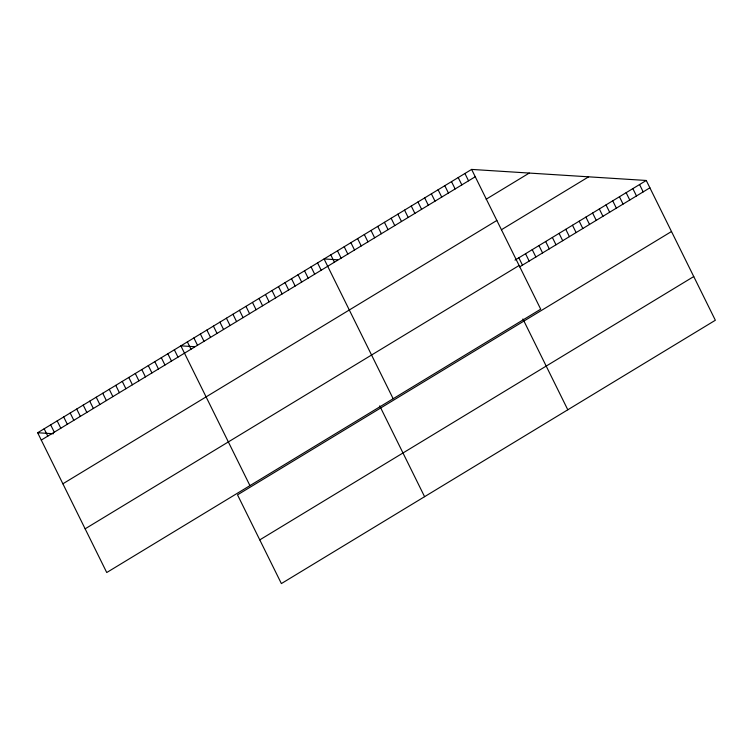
<?xml version="1.0" encoding="UTF-8"?>
<svg xmlns="http://www.w3.org/2000/svg" width="753" height="753" viewBox="0 0 753 753"><rect width="100%" height="100%" fill="white"/><g stroke="black" fill="none" stroke-linecap="round" stroke-linejoin="round"><path stroke-width="1.13" d="M471.623 169.416L540.71 309.191L106.738 572.525L37.65 432.749L471.623 169.416L646.262 180.475L715.35 320.251L281.377 583.584L237.515 494.853L671.497 231.519M41.274 440.081L475.256 176.748M486.146 199.225L529.255 173.068M62.876 483.793L496.858 220.46M501.442 229.731L588.639 176.823M515.005 260.124L646.262 180.475M85.136 528.822L519.109 265.489M519.589 266.882L649.895 187.808M259.776 539.882L693.748 276.549M337.636 259.804L324.072 258.947L393.16 398.723M194.425 346.709L180.861 345.843L249.949 485.629M37.65 432.749L53.472 433.747M639.561 184.541L643.184 191.883M632.849 188.617L636.483 195.949M626.148 192.683L629.772 200.016M619.437 196.749L623.06 204.091M612.735 200.825L616.359 208.157M606.024 204.891L609.648 212.224M599.322 208.958L602.946 216.299M592.611 213.033L596.235 220.365M585.9 217.099L589.533 224.441M579.198 221.175L582.822 228.507M572.487 225.241L576.12 232.573M565.785 229.307L569.409 236.649M559.074 233.383L562.707 240.715M552.373 237.449L555.996 244.781M545.661 241.515L549.285 248.857M538.96 245.591L542.584 252.923M532.249 249.657L535.872 256.999M525.547 253.723L529.171 261.065M518.836 257.799L522.46 265.131M464.921 173.482L468.545 180.824M458.21 177.557L461.843 184.89M522.911 318.971L567.8 409.783M451.508 181.624L455.132 188.956M444.797 185.69L448.421 193.032M438.095 189.765L441.719 197.098M431.384 193.832L435.008 201.164M424.683 197.898L428.306 205.24M417.971 201.973L421.595 209.306M411.26 206.04L414.894 213.381M404.559 210.115L408.182 217.448M397.848 214.181L401.481 221.514M391.146 218.248L394.77 225.589M384.435 222.323L388.059 229.656M377.733 226.389L381.357 233.722M371.022 230.456L374.646 237.797M364.32 234.531L367.944 241.864M357.609 238.597L361.233 245.939M350.898 242.664L354.531 250.005M344.196 246.739L347.82 254.072M337.485 250.805L341.118 258.147M330.783 254.881L334.407 262.213M317.568 262.901L321.192 270.233M311.055 266.844L314.679 274.186M379.7 405.867L424.588 496.688M304.541 270.798L308.175 278.13M298.037 274.751L301.661 282.083M291.524 278.695L295.148 286.036M285.02 282.648L288.644 289.98M278.506 286.601L282.13 293.934M271.993 290.545L275.626 297.887M265.489 294.498L269.113 301.831M258.976 298.452L262.599 305.784M252.471 302.395L256.095 309.737M245.958 306.349L249.582 313.681M239.445 310.292L243.078 317.634M232.941 314.246L236.564 321.587M226.427 318.199L230.06 325.531M219.923 322.143L223.547 329.485M213.41 326.096L217.033 333.438M206.896 330.049L210.529 337.382M200.392 333.993L204.016 341.335M193.879 337.946L197.512 345.288M187.375 341.9L190.998 349.232M174.357 349.797L177.981 357.138M167.844 353.75L171.468 361.082M161.33 357.694L164.963 365.036M154.826 361.647L158.45 368.979M148.313 365.6L151.937 372.933M141.809 369.544L145.433 376.886M135.295 373.497L138.919 380.83M128.782 377.451L132.415 384.783M122.278 381.394L125.902 388.736M115.764 385.348L119.388 392.68M109.26 389.301L112.884 396.633M102.747 393.245L106.371 400.587M96.233 397.198L99.867 404.53M89.729 401.151L93.353 408.484M83.216 405.095L86.84 412.437M76.712 409.048L80.336 416.381M70.198 413.002L73.822 420.334M63.685 416.946L67.318 424.287M57.181 420.899L60.805 428.231M50.667 424.843L54.291 432.184M44.163 428.796L47.787 436.138"/></g></svg>
